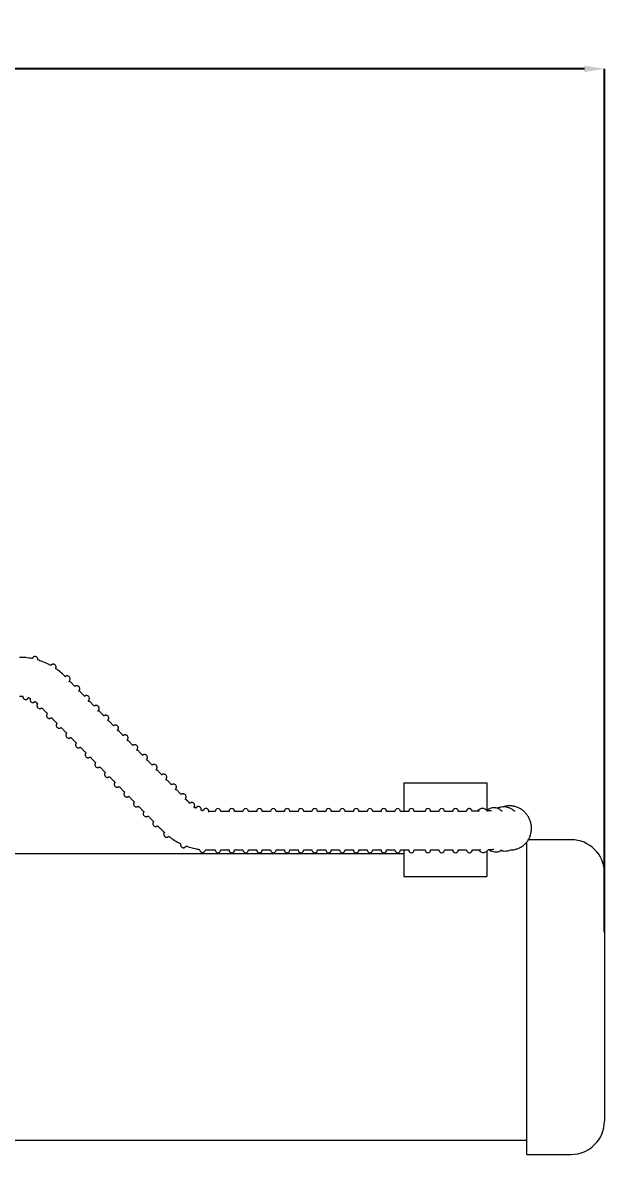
# Model space of a CAD drawing. Header units: inches. Extents: x 1 to 24.4, y 8.6 to 19.7.
# Drawn here: x 8.05 to 12.44, y 11.17 to 19.71 of the extents above; entities that cross this region are included whole.
import ezdxf

# ---------------------------------------------------------------- set-up
doc = ezdxf.new("R2010")
doc.units = ezdxf.units.IN
doc.header["$MEASUREMENT"] = 0
doc.header["$PDSIZE"] = -1
doc.layers.add('DIM', color=1, linetype='Continuous')
doc.styles.add('SLDTEXTSTYLE0', font='ARIAL.TTF', dxfattribs={"width": 0.7})
doc.dimstyles.new('SLDDIMSTYLE0', dxfattribs={"dimtxt": 0.15, "dimasz": 0.15, "dimexe": 0, "dimexo": 0.0625, "dimgap": 0.0375, "dimtad": 0, "dimtih": 1, "dimtoh": 1, "dimdec": 3, "dimlfac": 3, "dimrnd": 1e-09, "dimzin": 12, "dimdsep": 46, "dimtxsty": 'SLDTEXTSTYLE0', "dimsah": 1, "dimcen": 0.09, "dimadec": 0, "dimazin": 0, "dimtfac": 1, "dimtdec": 3, "dimtofl": 0, "dimtmove": 0, "dimatfit": 3, "dimfxl": 0, "dimtolj": 1, "dimtzin": 12, "dimarcsym": 0})

# ---------------------------------------------------------------- blocks, each defined once
blk = doc.blocks.new('*D7')
at = {"color": 0, "linetype": 'ByBlock', "lineweight": -2}
for p, q in [((1.9928, 15.1595), (1.9928, 19.3586)), ((2.1428, 19.3586), (6.9403, 19.3586)), ((12.2894, 19.3586), (7.4919, 19.3586)), ((12.4394, 12.8439), (12.4394, 19.3586))]:
    blk.add_line(p, q, dxfattribs=at)
at = {"color": 0, "linetype": 'ByBlock'}
for points in [[(1.9928, 19.3586), (2.1428, 19.3336), (2.1428, 19.3836)], [(12.4394, 19.3586), (12.2894, 19.3336), (12.2894, 19.3836)]]:
    blk.add_solid(points, dxfattribs=at)
at = {"layer": 'DEFPOINTS', "color": 0, "linetype": 'ByBlock'}
for p in [(1.9928, 15.097), (12.4394, 12.7814)]:
    blk.add_point(p, dxfattribs=at)
at = {"color": 0, "linetype": 'ByBlock', "insert": (7.2161, 19.3586), "char_height": 0.15, "attachment_point": 5, "style": 'SLDTEXTSTYLE0'}
blk.add_mtext('31 5/16\\PMAX.', dxfattribs=at)

msp = doc.modelspace()

# ---------------------------------------------------------------- linework, layer by layer
at = {"color": 7, "linetype": 'Continuous', "lineweight": 15}
for p, q in [((10.927703, 13.970914), (11.552703, 13.970914)), ((10.927703, 13.970914), (10.927703, 13.883758)), ((11.552703, 13.970914), (11.552703, 13.883758)), ((10.927703, 13.883758), (10.927703, 13.870476)), ((10.927703, 13.870476), (10.927703, 13.754699)), ((11.552703, 13.883758), (11.552703, 13.870476)), ((11.552703, 13.870476), (11.552703, 13.760067)), ((11.856036, 11.165849), (11.856036, 13.525161)), ((10.927703, 13.463032), (10.927703, 13.263416)), ((11.552703, 13.453661), (11.552703, 13.263416)), ((10.927703, 13.263416), (11.552703, 13.263416)), ((12.43937, 13.290849), (12.43937, 11.415849))]:
    msp.add_line(p, q, dxfattribs=at)
for centre, radius, start, end in [((9.526513, 13.754699), 0.020833, 0, 180), ((9.63068, 13.754699), 0.020833, 0, 180), ((9.734846, 13.754699), 0.020833, 0, 180), ((9.839013, 13.754699), 0.020833, 0, 180), ((9.94318, 13.754699), 0.020833, 0, 180), ((10.047346, 13.754699), 0.020833, 0, 180), ((10.151513, 13.754699), 0.020833, 0, 180), ((10.25568, 13.754699), 0.020833, 0, 180), ((10.359846, 13.754699), 0.020833, 0, 180), ((10.464013, 13.754699), 0.020833, 0, 180), ((10.56818, 13.754699), 0.020833, 0, 180), ((10.672346, 13.754699), 0.020833, 0, 180), ((10.776513, 13.754699), 0.020833, 0, 180), ((10.88068, 13.754699), 0.020833, 0, 180), ((10.984846, 13.754699), 0.020833, 0, 180), ((11.108903, 13.754699), 0.020833, 0, 180), ((11.21307, 13.754699), 0.020833, 0, 180), ((11.317236, 13.754699), 0.020833, 0, 180), ((12.18937, 13.290849), 0.25, 0, 90), ((9.526513, 13.463032), 0.020833, 180, 0), ((9.63068, 13.463032), 0.020833, 180, 0), ((9.734846, 13.463032), 0.020833, 180, 0), ((9.839013, 13.463032), 0.020833, 180, 0), ((9.94318, 13.463032), 0.020833, 180, 0), ((10.047346, 13.463032), 0.020833, 180, 0), ((10.151513, 13.463032), 0.020833, 180, 0), ((10.25568, 13.463032), 0.020833, 180, 0), ((10.359846, 13.463032), 0.020833, 180, 0), ((10.464013, 13.463032), 0.020833, 180, 0), ((10.56818, 13.463032), 0.020833, 180, 0), ((10.672346, 13.463032), 0.020833, 180, 0), ((10.776513, 13.463032), 0.020833, 180, 0), ((10.88068, 13.463032), 0.020833, 180, 0), ((10.984846, 13.463032), 0.020833, 180, 0), ((11.108903, 13.463032), 0.020833, 180, 0), ((11.21307, 13.463032), 0.020833, 180, 0), ((11.317236, 13.463032), 0.020833, 180, 0), ((12.18937, 11.415849), 0.25, 270, 0)]:
    msp.add_arc(centre, radius, start, end, dxfattribs=at)
for points, knots in [([(8.127023, 14.907105), (8.117834, 14.908821), (8.09404, 14.913264), (8.061684, 14.916425), (8.038603, 14.916794), (8.030379, 14.916926)], [0, 0, 0, 0, 0.28821705, 0.74637914, 1, 1, 1, 1]), ([(8.1673, 14.897203), (8.167415, 14.89804), (8.16762, 14.899547), (8.167767, 14.902043), (8.167531, 14.905698), (8.166368, 14.91037), (8.16343, 14.915715), (8.158179, 14.920566), (8.151087, 14.923488), (8.143765, 14.923637), (8.137685, 14.921677), (8.133358, 14.91885), (8.130499, 14.915906), (8.128784, 14.913453), (8.12763, 14.911364), (8.126868, 14.909697), (8.126472, 14.908626), (8.126277, 14.9081)], [0, 0, 0, 0, 0.10357354, 0.1863409, 0.23858666, 0.29224515, 0.3611271, 0.43850503, 0.52092732, 0.60441628, 0.67059337, 0.72688408, 0.77539845, 0.81701116, 0.86137845, 0.93192504, 1, 1, 1, 1]), ([(8.266577, 14.854831), (8.258358, 14.859281), (8.237081, 14.870799), (8.203598, 14.885361), (8.177804, 14.893612), (8.166159, 14.897338)], [0, 0, 0, 0, 0.25665505, 0.66440942, 1, 1, 1, 1]), ([(8.303004, 14.834218), (8.303344, 14.835139), (8.30406, 14.83708), (8.304911, 14.84082), (8.30508, 14.846623), (8.303326, 14.853337), (8.298932, 14.859719), (8.292256, 14.864183), (8.285003, 14.865764), (8.278722, 14.865085), (8.273996, 14.863277), (8.270483, 14.861095), (8.26757, 14.858609), (8.265974, 14.857112), (8.264896, 14.855811), (8.264841, 14.855746)], [0, 0, 0, 0, 0.088786906, 0.187128822, 0.262748215, 0.338952038, 0.42236416, 0.50836693, 0.58925102, 0.656725029, 0.718657751, 0.781338265, 0.865064246, 0.993205364, 1, 1, 1, 1]), ([(8.372656, 14.773472), (8.365988, 14.780021), (8.348735, 14.796965), (8.324547, 14.816864), (8.306627, 14.829455), (8.300848, 14.833515)], [0, 0, 0, 0, 0.29912859, 0.77401106, 1, 1, 1, 1]), ([(8.40218, 14.73452), (8.402561, 14.735011), (8.405254, 14.738488), (8.407333, 14.741892), (8.410004, 14.747877), (8.411296, 14.753865), (8.410657, 14.761397), (8.40692, 14.768929), (8.400571, 14.77438), (8.39348, 14.776834), (8.387258, 14.776975), (8.382257, 14.775898), (8.378022, 14.774119), (8.375681, 14.772972), (8.374186, 14.77195), (8.374165, 14.771936)], [0, 0, 0, 0, 0.03355987, 0.23753104, 0.32374646, 0.39500491, 0.46725834, 0.54325729, 0.61992603, 0.68825249, 0.74908734, 0.81085033, 0.88871337, 0.99840789, 1, 1, 1, 1]), ([(8.475035, 14.660353), (8.475416, 14.660844), (8.478109, 14.664321), (8.480188, 14.667725), (8.482859, 14.67371), (8.484151, 14.679698), (8.483512, 14.68723), (8.479776, 14.694762), (8.473426, 14.700213), (8.466335, 14.702666), (8.460113, 14.702811), (8.455111, 14.701719), (8.451194, 14.700143), (8.449015, 14.698892), (8.44784, 14.698218)], [0, 0, 0, 0, 0.03424827, 0.24240342, 0.33038735, 0.4031075, 0.47684287, 0.55439813, 0.63264318, 0.70236958, 0.76445232, 0.8274848, 0.90694501, 1, 1, 1, 1]), ([(8.030379, 14.625259), (8.034056, 14.625232), (8.042586, 14.625169), (8.05101, 14.623817), (8.055802, 14.623047)], [0, 0, 0, 0, 0.431127575, 1, 1, 1, 1]), ([(8.055179, 14.621285), (8.05515, 14.62074), (8.055092, 14.619629), (8.055312, 14.616488), (8.056496, 14.611809), (8.059472, 14.606453), (8.064759, 14.601627), (8.071865, 14.59875), (8.079169, 14.598641), (8.085221, 14.60062), (8.089525, 14.603453), (8.092364, 14.606394), (8.094068, 14.608838), (8.09522, 14.610928), (8.095798, 14.61222), (8.096134, 14.613026), (8.096223, 14.613245)], [0, 0, 0, 0, 0.034499547, 0.070300444, 0.107031455, 0.154095099, 0.206931248, 0.26313018, 0.319804059, 0.364786399, 0.40307585, 0.43606639, 0.464390787, 0.494748274, 0.543300383, 0.561906985, 0.561906985, 0.561906985, 0.561906985]), ([(8.54789, 14.586186), (8.54827, 14.586677), (8.550964, 14.590154), (8.553043, 14.593558), (8.555714, 14.599544), (8.557006, 14.605531), (8.556367, 14.613063), (8.55263, 14.620595), (8.546281, 14.626046), (8.53919, 14.628499), (8.532968, 14.628644), (8.527966, 14.627552), (8.524049, 14.625976), (8.52187, 14.624725), (8.520695, 14.624051)], [0, 0, 0, 0, 0.03424829, 0.24240041, 0.33038439, 0.40310721, 0.47684262, 0.55439776, 0.63264298, 0.70236942, 0.76445219, 0.8274847, 0.90694496, 1, 1, 1, 1]), ([(8.54789, 14.586186), (8.54827, 14.586677), (8.550964, 14.590154), (8.553043, 14.593558), (8.555714, 14.599543), (8.557006, 14.605531), (8.556367, 14.613063), (8.552631, 14.620595), (8.546281, 14.626046), (8.53919, 14.628499), (8.532968, 14.628644), (8.527966, 14.627552), (8.524049, 14.625976), (8.52187, 14.624725), (8.520695, 14.624051)], [0, 0, 0, 0, 0.03424831, 0.2424035, 0.33038746, 0.40310771, 0.47684507, 0.55440019, 0.63264402, 0.702372, 0.76445476, 0.82748471, 0.90694495, 1, 1, 1, 1]), ([(8.10998, 14.604684), (8.109743, 14.60391), (8.109178, 14.60206), (8.108565, 14.597484), (8.109516, 14.590685), (8.112841, 14.584028), (8.118885, 14.578542), (8.126273, 14.575885), (8.133114, 14.575929), (8.138357, 14.577463), (8.142204, 14.57956), (8.145208, 14.581863), (8.146705, 14.583306), (8.147561, 14.584183)], [0, 0, 0, 0, 0.02852155, 0.068185869, 0.098724804, 0.132791514, 0.168731237, 0.205847735, 0.235610699, 0.262168981, 0.287858876, 0.318348933, 0.363849252, 0.363849252, 0.363849252, 0.363849252]), ([(8.166907, 14.568416), (8.165766, 14.566776), (8.163911, 14.56411), (8.161885, 14.559277), (8.160596, 14.553315), (8.161277, 14.545766), (8.165053, 14.538247), (8.171426, 14.532833), (8.178514, 14.530417), (8.184718, 14.530295), (8.189707, 14.531396), (8.193818, 14.533067), (8.196158, 14.534419), (8.197496, 14.535192)], [0, 0, 0, 0, 0.15117502, 0.24560033, 0.32604113, 0.40750134, 0.49316349, 0.57953316, 0.65633329, 0.72482944, 0.79451034, 0.8825119, 1, 1, 1, 1]), ([(8.620745, 14.512019), (8.621125, 14.51251), (8.623819, 14.515987), (8.625898, 14.519391), (8.628569, 14.525376), (8.629861, 14.531364), (8.629222, 14.538896), (8.625486, 14.546428), (8.619136, 14.551879), (8.612045, 14.554332), (8.605823, 14.554477), (8.600821, 14.553385), (8.596904, 14.551809), (8.594725, 14.550558), (8.59355, 14.549884)], [0, 0, 0, 0, 0.03424831, 0.2424035, 0.33038746, 0.40310771, 0.47684507, 0.55440019, 0.63264402, 0.702372, 0.76445476, 0.82748471, 0.90694495, 1, 1, 1, 1]), ([(8.239762, 14.494249), (8.238621, 14.492609), (8.236766, 14.489943), (8.23474, 14.48511), (8.233451, 14.479148), (8.234132, 14.471599), (8.237908, 14.46408), (8.244281, 14.458666), (8.251369, 14.45625), (8.257573, 14.456128), (8.262562, 14.457229), (8.266673, 14.4589), (8.269013, 14.460252), (8.270351, 14.461025)], [0, 0, 0, 0, 0.15117504, 0.24560043, 0.32604124, 0.40750147, 0.49316364, 0.57953479, 0.65633321, 0.72482938, 0.79451028, 0.88251186, 1, 1, 1, 1]), ([(8.6936, 14.437852), (8.69398, 14.438343), (8.696673, 14.44182), (8.698753, 14.445224), (8.701424, 14.451209), (8.702716, 14.457197), (8.702077, 14.464729), (8.69834, 14.472261), (8.691991, 14.477712), (8.6849, 14.480165), (8.678678, 14.48031), (8.673676, 14.479218), (8.669759, 14.477642), (8.66758, 14.476391), (8.666405, 14.475717)], [0, 0, 0, 0, 0.03424831, 0.2424035, 0.33038746, 0.40310771, 0.47684507, 0.55440019, 0.63264402, 0.702372, 0.76445476, 0.82748471, 0.90694495, 1, 1, 1, 1]), ([(8.312617, 14.420082), (8.311476, 14.418442), (8.309621, 14.415776), (8.307595, 14.410944), (8.306306, 14.404981), (8.306986, 14.397431), (8.310763, 14.389913), (8.317136, 14.384499), (8.324224, 14.382083), (8.330428, 14.381961), (8.335417, 14.383062), (8.339528, 14.384732), (8.341868, 14.386085), (8.343206, 14.386858)], [0, 0, 0, 0, 0.15117849, 0.24560392, 0.326042, 0.40750226, 0.49316594, 0.57953457, 0.65633303, 0.72483213, 0.7945136, 0.88251522, 1, 1, 1, 1]), ([(8.766455, 14.363685), (8.766835, 14.364176), (8.769528, 14.367653), (8.771608, 14.371057), (8.774279, 14.377042), (8.775571, 14.38303), (8.774931, 14.390562), (8.771195, 14.398094), (8.764846, 14.403545), (8.757755, 14.405998), (8.751533, 14.406143), (8.746531, 14.405051), (8.742613, 14.403475), (8.740435, 14.402224), (8.73926, 14.40155)], [0, 0, 0, 0, 0.03424831, 0.24240362, 0.33038761, 0.40310785, 0.47684339, 0.55440001, 0.63264386, 0.70237188, 0.76445467, 0.82748464, 0.90694491, 1, 1, 1, 1]), ([(8.385472, 14.345915), (8.384331, 14.344275), (8.382476, 14.341609), (8.38045, 14.336777), (8.379161, 14.330814), (8.379841, 14.323265), (8.383618, 14.315746), (8.389991, 14.310332), (8.397079, 14.307916), (8.403283, 14.307794), (8.408272, 14.308895), (8.412383, 14.310565), (8.414723, 14.311918), (8.41606, 14.312691)], [0, 0, 0, 0, 0.15117857, 0.24560404, 0.32604218, 0.40750454, 0.49316825, 0.57953546, 0.65633568, 0.72483482, 0.79451349, 0.88251515, 1, 1, 1, 1]), ([(8.458327, 14.271748), (8.457186, 14.270108), (8.455331, 14.267442), (8.453305, 14.262609), (8.452016, 14.256647), (8.452696, 14.249097), (8.456473, 14.241579), (8.462846, 14.236165), (8.469934, 14.233749), (8.476138, 14.233627), (8.481127, 14.234728), (8.485238, 14.236398), (8.487578, 14.237751), (8.488915, 14.238524)], [0, 0, 0, 0, 0.15117559, 0.24560131, 0.32604242, 0.40750294, 0.49316689, 0.57953434, 0.65633477, 0.72483409, 0.79451294, 0.88251485, 1, 1, 1, 1]), ([(8.83931, 14.289518), (8.83969, 14.290009), (8.842383, 14.293486), (8.844463, 14.29689), (8.847134, 14.302875), (8.848426, 14.308863), (8.847786, 14.316395), (8.84405, 14.323927), (8.837701, 14.329378), (8.83061, 14.331831), (8.824388, 14.331976), (8.819386, 14.330884), (8.815468, 14.329308), (8.81329, 14.328057), (8.812115, 14.327383)], [0, 0, 0, 0, 0.03424831, 0.24240353, 0.33038749, 0.40310771, 0.47684322, 0.55439839, 0.63264353, 0.70236997, 0.76445009, 0.8274847, 0.90694495, 1, 1, 1, 1]), ([(8.531182, 14.197581), (8.53004, 14.195941), (8.528186, 14.193275), (8.526159, 14.188442), (8.524871, 14.18248), (8.525551, 14.17493), (8.529328, 14.167412), (8.535701, 14.161998), (8.542789, 14.159582), (8.548993, 14.15946), (8.553982, 14.160561), (8.558093, 14.162231), (8.560433, 14.163584), (8.56177, 14.164357)], [0, 0, 0, 0, 0.15117507, 0.24560048, 0.3260413, 0.40750155, 0.49316525, 0.57953238, 0.65633254, 0.72483163, 0.79451024, 0.88251183, 1, 1, 1, 1]), ([(8.912165, 14.215351), (8.912545, 14.215842), (8.915238, 14.219319), (8.917318, 14.222723), (8.919989, 14.228709), (8.921281, 14.234696), (8.920641, 14.242228), (8.916905, 14.24976), (8.910556, 14.255211), (8.903465, 14.257664), (8.897243, 14.257809), (8.892241, 14.256717), (8.888323, 14.255141), (8.886145, 14.25389), (8.88497, 14.253216)], [0, 0, 0, 0, 0.03424835, 0.24240061, 0.33038464, 0.40310736, 0.47684294, 0.55439812, 0.63264332, 0.7023698, 0.76444996, 0.8274846, 0.90694489, 1, 1, 1, 1]), ([(8.98502, 14.141184), (8.9854, 14.141675), (8.988093, 14.145151), (8.990173, 14.148556), (8.992844, 14.154541), (8.994136, 14.160529), (8.993496, 14.168061), (8.98976, 14.175593), (8.983411, 14.181044), (8.97632, 14.183497), (8.970098, 14.183642), (8.965095, 14.18255), (8.961178, 14.180974), (8.959, 14.179723), (8.957825, 14.179049)], [0, 0, 0, 0, 0.03425118, 0.24240283, 0.3303866, 0.40310668, 0.47684387, 0.55439882, 0.63264247, 0.70237029, 0.76445027, 0.82748217, 0.90694516, 1, 1, 1, 1]), ([(8.604037, 14.123414), (8.602895, 14.121774), (8.601041, 14.119108), (8.599014, 14.114275), (8.597726, 14.108313), (8.598406, 14.100763), (8.602183, 14.093245), (8.608555, 14.087831), (8.615644, 14.085415), (8.621848, 14.085293), (8.626837, 14.086394), (8.630948, 14.088064), (8.633287, 14.089417), (8.634625, 14.09019)], [0, 0, 0, 0, 0.15117511, 0.24560059, 0.32604144, 0.4075017, 0.49316533, 0.57953402, 0.65633248, 0.72483158, 0.79451021, 0.88251185, 1, 1, 1, 1]), ([(9.057875, 14.067017), (9.058255, 14.067508), (9.060948, 14.070985), (9.063028, 14.074389), (9.065699, 14.080374), (9.066991, 14.086362), (9.066351, 14.093894), (9.062615, 14.101426), (9.056265, 14.106877), (9.049175, 14.10933), (9.042953, 14.109475), (9.037951, 14.108383), (9.034033, 14.106807), (9.031855, 14.105556), (9.03068, 14.104882)], [0, 0, 0, 0, 0.03424833, 0.24240382, 0.33038789, 0.40310815, 0.47684551, 0.5544009, 0.63264475, 0.70237282, 0.76445301, 0.82748303, 0.90694486, 1, 1, 1, 1]), ([(8.676892, 14.049247), (8.67575, 14.047607), (8.673896, 14.044941), (8.671869, 14.040108), (8.670581, 14.034146), (8.671261, 14.026596), (8.675038, 14.019078), (8.68141, 14.013664), (8.688499, 14.011248), (8.694703, 14.011126), (8.699692, 14.012227), (8.703803, 14.013897), (8.706142, 14.01525), (8.70748, 14.016023)], [0, 0, 0, 0, 0.15117849, 0.24560396, 0.32604205, 0.40750231, 0.49316593, 0.57953461, 0.65633306, 0.72483216, 0.79451362, 0.88251521, 1, 1, 1, 1]), ([(9.13073, 13.99285), (9.13111, 13.993341), (9.133803, 13.996818), (9.135883, 14.000222), (9.138554, 14.006207), (9.139846, 14.012195), (9.139206, 14.019727), (9.13547, 14.027259), (9.12912, 14.03271), (9.12203, 14.035163), (9.115808, 14.035308), (9.110806, 14.034216), (9.106888, 14.03264), (9.10471, 14.031389), (9.103535, 14.030715)], [0, 0, 0, 0, 0.03424838, 0.24240413, 0.33038833, 0.40310885, 0.47684445, 0.55440122, 0.63264532, 0.70237349, 0.76445378, 0.8274839, 0.90694585, 1, 1, 1, 1]), ([(8.749747, 13.97508), (8.748605, 13.973439), (8.746751, 13.970774), (8.744724, 13.965942), (8.743436, 13.959979), (8.744116, 13.952429), (8.747893, 13.944911), (8.754266, 13.939497), (8.761354, 13.937081), (8.767558, 13.936959), (8.772547, 13.93806), (8.776657, 13.93973), (8.778997, 13.941083), (8.780335, 13.941856)], [0, 0, 0, 0, 0.1511787, 0.24560419, 0.32604198, 0.40750405, 0.49316779, 0.57953512, 0.6563354, 0.7248346, 0.79451334, 0.88251505, 1, 1, 1, 1]), ([(9.203585, 13.918683), (9.203965, 13.919174), (9.206659, 13.92265), (9.208737, 13.926055), (9.211409, 13.93204), (9.212701, 13.938028), (9.212061, 13.94556), (9.208325, 13.953092), (9.201976, 13.958543), (9.194885, 13.960996), (9.188663, 13.961141), (9.183661, 13.960049), (9.179743, 13.958473), (9.177565, 13.957222), (9.17639, 13.956548)], [0, 0, 0, 0, 0.034249343, 0.242404155, 0.330388253, 0.403108675, 0.476844186, 0.554399432, 0.632644764, 0.702371297, 0.76445151, 0.827484114, 0.906945971, 1, 1, 1, 1]), ([(8.822602, 13.900913), (8.82146, 13.899273), (8.819606, 13.896607), (8.817579, 13.891774), (8.816291, 13.885812), (8.816971, 13.878262), (8.820748, 13.870744), (8.82712, 13.86533), (8.834209, 13.862914), (8.840412, 13.862792), (8.845402, 13.863893), (8.849512, 13.865563), (8.851852, 13.866916), (8.85319, 13.867689)], [0, 0, 0, 0, 0.15117564, 0.24560161, 0.32604237, 0.40750242, 0.49316639, 0.57953396, 0.65633445, 0.72483383, 0.79451274, 0.88251477, 1, 1, 1, 1]), ([(9.276439, 13.844516), (9.27682, 13.845007), (9.279514, 13.848483), (9.281592, 13.851888), (9.284264, 13.857873), (9.285556, 13.863861), (9.284916, 13.871393), (9.28118, 13.878925), (9.27483, 13.884376), (9.26774, 13.886829), (9.261518, 13.886973), (9.256516, 13.885882), (9.252598, 13.884306), (9.25042, 13.883055), (9.249245, 13.882381)], [0, 0, 0, 0, 0.03424934, 0.24240106, 0.33038515, 0.40310831, 0.47684429, 0.55439953, 0.63264473, 0.70237132, 0.76445153, 0.82748413, 0.90694598, 1, 1, 1, 1]), ([(8.895457, 13.826746), (8.894315, 13.825105), (8.892461, 13.82244), (8.890434, 13.817607), (8.889146, 13.811645), (8.889826, 13.804095), (8.893603, 13.796577), (8.899975, 13.791163), (8.907064, 13.788747), (8.913267, 13.788625), (8.918257, 13.789726), (8.922367, 13.791396), (8.924707, 13.792749), (8.926045, 13.793522)], [0, 0, 0, 0, 0.15117564, 0.24560161, 0.32604237, 0.40750242, 0.49316639, 0.57953396, 0.65633445, 0.72483383, 0.79451274, 0.88251477, 1, 1, 1, 1]), ([(8.968312, 13.752579), (8.96717, 13.750938), (8.965316, 13.748273), (8.963289, 13.74344), (8.962001, 13.737478), (8.962681, 13.729928), (8.966458, 13.72241), (8.97283, 13.716996), (8.979919, 13.71458), (8.986122, 13.714458), (8.991112, 13.715559), (8.995222, 13.717229), (8.997562, 13.718582), (8.9989, 13.719355)], [0, 0, 0, 0, 0.15117517, 0.24560083, 0.32604134, 0.40750113, 0.49316484, 0.5795336, 0.65633213, 0.7248313, 0.79450999, 0.88251166, 1, 1, 1, 1]), ([(9.344487, 13.78299), (9.344798, 13.783473), (9.346234, 13.785706), (9.347645, 13.788631), (9.349444, 13.793069), (9.350556, 13.798778), (9.349921, 13.805962), (9.346441, 13.813252), (9.34026, 13.81883), (9.333064, 13.821459), (9.326587, 13.821607), (9.321499, 13.820408), (9.317472, 13.818586), (9.315054, 13.817166), (9.313673, 13.816103), (9.31334, 13.815847)], [0, 0, 0, 0, 0.03756636, 0.17339698, 0.27386404, 0.35292439, 0.4284175, 0.50913997, 0.591833, 0.66920714, 0.73510898, 0.79833499, 0.86961124, 0.96860983, 1, 1, 1, 1]), ([(9.398868, 13.762619), (9.399048, 13.763264), (9.399506, 13.764907), (9.399916, 13.768059), (9.399532, 13.773953), (9.39719, 13.780239), (9.392555, 13.785912), (9.385748, 13.789827), (9.378397, 13.790913), (9.372067, 13.789726), (9.367411, 13.787457), (9.364217, 13.784957), (9.361958, 13.782563), (9.360733, 13.780993), (9.360145, 13.780068), (9.359993, 13.779829)], [0, 0, 0, 0, 0.0734088, 0.18677622, 0.26957907, 0.34737525, 0.43538878, 0.52797298, 0.61995496, 0.69397286, 0.75873838, 0.81760288, 0.87867758, 0.96862421, 1, 1, 1, 1]), ([(9.456123, 13.749473), (9.456178, 13.750322), (9.456318, 13.752492), (9.456357, 13.753944), (9.456373, 13.755593), (9.456273, 13.757359), (9.455943, 13.759779), (9.454874, 13.763564), (9.452272, 13.768294), (9.447558, 13.772931), (9.440895, 13.776047), (9.433498, 13.776628), (9.42695, 13.774814), (9.42208, 13.771698), (9.418808, 13.768206), (9.416855, 13.765004), (9.415961, 13.762872), (9.415749, 13.762189), (9.415726, 13.762115)], [0, 0, 0, 0, 0.09378311, 0.23967109, 0.31063175, 0.34502171, 0.37595414, 0.4209403, 0.48217749, 0.55774258, 0.64018878, 0.72494384, 0.80220164, 0.8649296, 0.91807617, 0.96237662, 0.99596118, 1, 1, 1, 1]), ([(11.442604, 13.75478), (11.442437, 13.755779), (11.442121, 13.757671), (11.441249, 13.76082), (11.439371, 13.765201), (11.435425, 13.770225), (11.429546, 13.774198), (11.421759, 13.776076), (11.414008, 13.774865), (11.407984, 13.771465), (11.404127, 13.767515), (11.401853, 13.763785), (11.400527, 13.760506), (11.399791, 13.757862), (11.399514, 13.756243), (11.399375, 13.75543)], [0, 0, 0, 0, 0.100049021, 0.189339947, 0.270710683, 0.338601388, 0.416985201, 0.500937318, 0.591751996, 0.662997147, 0.724474718, 0.780630933, 0.837880599, 0.918589012, 1, 1, 1, 1]), ([(11.498821, 13.755833), (11.495199, 13.75574), (11.480238, 13.755357), (11.46108, 13.755029), (11.445497, 13.754891), (11.441711, 13.754857)], [0, 0, 0, 0, 0.19471413, 0.80434449, 1, 1, 1, 1]), ([(11.557625, 13.754699), (11.557511, 13.754852), (11.554258, 13.759183), (11.547783, 13.766263), (11.53679, 13.773646), (11.524533, 13.777555), (11.511652, 13.777238), (11.499771, 13.772671), (11.489844, 13.765427), (11.484655, 13.758808), (11.48203, 13.755461)], [0.770220532, 0.770220532, 0.770220532, 0.770220532, 0.77161909, 0.809817066, 0.842800919, 0.873086583, 0.905834681, 0.936738105, 0.968002013, 1, 1, 1, 1]), ([(11.669336, 13.754699), (11.668151, 13.75582), (11.661652, 13.761726), (11.649158, 13.770712), (11.631124, 13.778632), (11.612679, 13.782037), (11.594539, 13.781041), (11.57738, 13.775777), (11.56324, 13.768296), (11.55565, 13.761354), (11.552703, 13.758658)], [0.74056856, 0.74056856, 0.74056856, 0.74056856, 0.749654224, 0.789765937, 0.829085694, 0.867158746, 0.90406911, 0.940449244, 0.976876536, 1, 1, 1, 1]), ([(11.58757, 13.759477), (11.584574, 13.759297), (11.574202, 13.758674), (11.562873, 13.758163), (11.554818, 13.757799)], [0, 0, 0, 0, 0.28891144, 1, 1, 1, 1]), ([(11.764916, 13.754699), (11.760923, 13.758113), (11.750355, 13.766241), (11.732069, 13.776688), (11.710092, 13.784567), (11.687502, 13.788327), (11.664992, 13.787682), (11.646061, 13.784162), (11.635357, 13.779367), (11.63151, 13.777644)], [0.735608241, 0.735608241, 0.735608241, 0.735608241, 0.763402907, 0.806561186, 0.849457964, 0.892038153, 0.934318781, 0.976395379, 1, 1, 1, 1]), ([(11.734638, 13.464159), (11.738082, 13.464086), (11.749996, 13.463833), (11.770106, 13.467747), (11.794166, 13.475711), (11.816582, 13.487754), (11.836812, 13.503252), (11.854357, 13.521904), (11.868788, 13.543229), (11.879752, 13.566708), (11.886972, 13.591764), (11.890265, 13.617779), (11.889546, 13.644108), (11.884823, 13.670097), (11.876208, 13.695095), (11.863912, 13.718475), (11.848234, 13.739647), (11.82957, 13.758078), (11.808384, 13.773298), (11.78521, 13.784931), (11.760641, 13.79266), (11.735266, 13.796384), (11.709839, 13.795691), (11.689857, 13.792626), (11.67904, 13.788472), (11.676108, 13.787346)], [0, 0, 0, 0, 0.01862373, 0.06442595, 0.11019176, 0.15594009, 0.2016851, 0.24745061, 0.29325262, 0.33910499, 0.38501145, 0.4309718, 0.4769807, 0.52302989, 0.56910881, 0.61520413, 0.66130152, 0.70738488, 0.753442, 0.79945712, 0.84542067, 0.891327, 0.93717366, 0.98297079, 1, 1, 1, 1]), ([(9.041167, 13.678412), (9.040025, 13.676771), (9.038171, 13.674106), (9.036144, 13.669273), (9.034856, 13.663311), (9.035536, 13.655761), (9.039313, 13.648243), (9.045685, 13.642829), (9.052773, 13.640413), (9.058977, 13.640291), (9.063966, 13.641392), (9.068077, 13.643062), (9.070417, 13.644415), (9.071755, 13.645188)], [0, 0, 0, 0, 0.15117935, 0.24560473, 0.32604243, 0.40750215, 0.49316579, 0.57953449, 0.65633295, 0.72483207, 0.79451354, 0.88251515, 1, 1, 1, 1]), ([(9.123106, 13.597216), (9.121903, 13.595237), (9.120072, 13.592223), (9.118247, 13.587408), (9.117127, 13.582043), (9.117626, 13.574958), (9.120929, 13.567627), (9.126999, 13.561893), (9.134201, 13.559096), (9.140756, 13.558843), (9.145909, 13.559997), (9.149989, 13.561781), (9.152996, 13.563622), (9.154921, 13.564997), (9.1558, 13.565659)], [0, 0, 0, 0, 0.068651254, 0.104494931, 0.135529176, 0.165290388, 0.197112049, 0.229808791, 0.260781722, 0.28697398, 0.311958647, 0.339755199, 0.378166191, 0.411060737, 0.411060737, 0.411060737, 0.411060737]), ([(9.153887, 13.567123), (9.161309, 13.561444), (9.180518, 13.546745), (9.211321, 13.527125), (9.235519, 13.514943), (9.246453, 13.509438)], [0, 0, 0, 0, 0.2565897, 0.66407653, 1, 1, 1, 1]), ([(9.244447, 13.507154), (9.244221, 13.506189), (9.243836, 13.504537), (9.243685, 13.500076), (9.2447, 13.494505), (9.247727, 13.488502), (9.253241, 13.483279), (9.260389, 13.480362), (9.267447, 13.480165), (9.2732, 13.481815), (9.277345, 13.484243), (9.280149, 13.486699), (9.282282, 13.489135), (9.283686, 13.491127), (9.284605, 13.492567), (9.284987, 13.493187)], [0, 0, 0, 0, 0.045507844, 0.077932341, 0.106269537, 0.139679341, 0.176229711, 0.213737301, 0.248005867, 0.276458311, 0.301761411, 0.32523625, 0.352053293, 0.396359664, 0.428906553, 0.428906553, 0.428906553, 0.428906553]), ([(9.283489, 13.49372), (9.292297, 13.490591), (9.315102, 13.482491), (9.350438, 13.473264), (9.377202, 13.469086), (9.389285, 13.4672)], [0, 0, 0, 0, 0.25659909, 0.66439698, 1, 1, 1, 1]), ([(9.388582, 13.462677), (9.38861, 13.462404), (9.388701, 13.461511), (9.389347, 13.458474), (9.391309, 13.453895), (9.395422, 13.448919), (9.401565, 13.445154), (9.408951, 13.443683), (9.415966, 13.444853), (9.421424, 13.447739), (9.425125, 13.451169), (9.427464, 13.454544), (9.428749, 13.457357), (9.429345, 13.459184), (9.429584, 13.46009), (9.429648, 13.460388), (9.429661, 13.460452)], [0, 0, 0, 0, 0.02253159, 0.07366993, 0.16018287, 0.2653054, 0.37970694, 0.5007058, 0.61995012, 0.71472276, 0.79449034, 0.86169122, 0.91469591, 0.95279582, 0.98993636, 1, 1, 1, 1]), ([(11.400646, 13.460894), (11.400856, 13.459777), (11.401212, 13.457883), (11.40299, 13.453438), (11.406388, 13.448561), (11.411796, 13.444298), (11.419125, 13.441902), (11.426849, 13.442354), (11.433258, 13.445182), (11.437697, 13.449053), (11.440389, 13.452912), (11.441932, 13.45629), (11.442912, 13.459471), (11.443333, 13.461547), (11.443571, 13.462945), (11.443612, 13.463196)], [0, 0, 0, 0, 0.056103444, 0.095071804, 0.127644394, 0.16544076, 0.206448388, 0.248207666, 0.285521796, 0.31694817, 0.345294813, 0.372679858, 0.407021009, 0.46289603, 0.475060753, 0.475060753, 0.475060753, 0.475060753]), ([(11.442681, 13.463187), (11.447319, 13.463228), (11.464767, 13.463382), (11.486628, 13.463756), (11.503468, 13.464189), (11.507926, 13.464304)], [0, 0, 0, 0, 0.21024955, 0.79098564, 1, 1, 1, 1]), ([(11.491224, 13.463913), (11.491914, 13.46292), (11.495448, 13.457831), (11.503108, 13.451656), (11.514365, 13.445578), (11.526793, 13.443343), (11.539222, 13.445241), (11.550402, 13.450916), (11.557656, 13.457383), (11.56142, 13.461799), (11.562402, 13.463032)], [0, 0, 0, 0, 0.008688728, 0.044545627, 0.07611912, 0.105934256, 0.137617366, 0.168271746, 0.200424094, 0.212295413, 0.212295413, 0.212295413, 0.212295413]), ([(11.564411, 13.466265), (11.574707, 13.466728), (11.589152, 13.467377), (11.60265, 13.468189), (11.606527, 13.468422)], [0, 0, 0, 0, 0.712729211, 1, 1, 1, 1]), ([(11.569653, 13.466518), (11.571044, 13.465355), (11.577799, 13.459705), (11.591357, 13.453471), (11.609663, 13.448479), (11.62798, 13.448261), (11.645501, 13.452206), (11.657698, 13.458059), (11.664054, 13.462187), (11.665288, 13.463032)], [0, 0, 0, 0, 0.010278429, 0.049896619, 0.088363262, 0.125574726, 0.162027893, 0.198358339, 0.207254384, 0.207254384, 0.207254384, 0.207254384]), ([(11.65961, 13.459677), (11.665663, 13.458239), (11.679107, 13.455045), (11.700354, 13.455085), (11.718837, 13.458238), (11.729556, 13.461701), (11.7331, 13.463032)], [0, 0, 0, 0, 0.034667108, 0.077000091, 0.119105432, 0.140383352, 0.140383352, 0.140383352, 0.140383352])]:
    msp.add_open_spline(points, degree=3, knots=knots, dxfattribs=at)
for points in [[(8.375417, 14.770661), (8.372656, 14.773472)], [(8.448272, 14.696494), (8.404559, 14.740994)], [(8.095741, 14.613458), (8.111764, 14.606398)], [(8.521127, 14.622327), (8.477414, 14.666827)], [(8.146797, 14.584861), (8.164584, 14.569081)], [(8.164584, 14.569081), (8.167346, 14.56627)], [(8.196487, 14.536603), (8.240201, 14.492103)], [(8.593982, 14.54816), (8.550269, 14.59266)], [(8.269342, 14.462436), (8.313056, 14.417936)], [(8.666837, 14.473993), (8.623124, 14.518493)], [(8.739692, 14.399826), (8.695979, 14.444326)], [(8.342197, 14.388269), (8.38591, 14.343769)], [(8.812547, 14.325659), (8.768834, 14.370159)], [(8.415052, 14.314102), (8.458765, 14.269602)], [(8.885402, 14.251492), (8.841689, 14.295992)], [(8.487907, 14.239935), (8.53162, 14.195435)], [(8.958257, 14.177325), (8.914544, 14.221825)], [(8.560762, 14.165768), (8.604475, 14.121268)], [(9.031112, 14.103158), (8.987399, 14.147658)], [(8.633617, 14.091601), (8.67733, 14.047101)], [(8.706472, 14.017434), (8.750185, 13.972934)], [(9.103967, 14.028991), (9.060254, 14.073491)], [(8.779327, 13.943267), (8.82304, 13.898767)], [(9.176822, 13.954824), (9.133109, 13.999324)], [(9.249677, 13.880657), (9.205964, 13.925157)], [(8.852182, 13.8691), (8.895895, 13.8246)], [(9.314382, 13.814786), (9.278819, 13.85099)], [(8.925037, 13.794933), (8.96875, 13.750433)], [(9.360359, 13.778823), (9.345662, 13.788284)], [(9.41513, 13.758533), (9.39824, 13.763028)], [(9.50568, 13.754699), (9.456125, 13.754699)], [(9.609846, 13.754699), (9.547346, 13.754699)], [(9.714013, 13.754699), (9.651513, 13.754699)], [(9.81818, 13.754699), (9.75568, 13.754699)], [(9.922347, 13.754699), (9.859847, 13.754699)], [(10.026513, 13.754699), (9.964013, 13.754699)], [(10.13068, 13.754699), (10.06818, 13.754699)], [(10.234847, 13.754699), (10.172347, 13.754699)], [(10.339013, 13.754699), (10.276513, 13.754699)], [(10.44318, 13.754699), (10.38068, 13.754699)], [(10.547346, 13.754699), (10.484846, 13.754699)], [(10.651513, 13.754699), (10.589013, 13.754699)], [(10.75568, 13.754699), (10.69318, 13.754699)], [(10.859846, 13.754699), (10.797346, 13.754699)], [(10.964013, 13.754699), (10.901513, 13.754699)], [(11.088069, 13.754699), (11.00568, 13.754699)], [(11.192237, 13.754699), (11.129736, 13.754699)], [(11.296403, 13.754699), (11.233903, 13.754699)], [(11.400094, 13.754699), (11.338069, 13.754699)], [(8.997892, 13.720766), (9.041605, 13.676266)], [(9.070747, 13.646599), (9.11015, 13.606486)], [(9.11015, 13.606486), (9.123068, 13.593824)], [(12.18937, 13.540849), (11.866622, 13.540849)], [(8.70437, 13.433349), (7.908703, 13.433349)], [(10.927703, 13.433349), (8.70437, 13.433349)], [(9.429884, 13.463561), (9.452427, 13.463032)], [(9.452427, 13.463032), (9.50568, 13.463032)], [(9.547346, 13.463032), (9.609846, 13.463032)], [(9.651513, 13.463032), (9.714013, 13.463032)], [(9.75568, 13.463032), (9.81818, 13.463032)], [(9.859847, 13.463032), (9.922347, 13.463032)], [(9.964013, 13.463032), (10.026513, 13.463032)], [(10.06818, 13.463032), (10.13068, 13.463032)], [(10.172347, 13.463032), (10.234847, 13.463032)], [(10.276513, 13.463032), (10.339013, 13.463032)], [(10.38068, 13.463032), (10.44318, 13.463032)], [(10.484846, 13.463032), (10.547346, 13.463032)], [(10.589013, 13.463032), (10.651513, 13.463032)], [(10.69318, 13.463032), (10.75568, 13.463032)], [(10.797346, 13.463032), (10.859846, 13.463032)], [(10.901513, 13.463032), (10.964013, 13.463032)], [(11.00568, 13.463032), (11.088069, 13.463032)], [(11.129736, 13.463032), (11.192237, 13.463032)], [(11.233903, 13.463032), (11.296403, 13.463032)], [(11.338069, 13.463032), (11.401034, 13.463032)], [(7.908703, 11.273349), (8.70437, 11.273349)], [(8.70437, 11.273349), (11.856036, 11.273349)], [(11.856036, 11.165849), (12.18937, 11.165849)]]:
    msp.add_open_spline(points, degree=1, dxfattribs=at)

# ---------------------------------------------------------------- dimensions: what is measured, and where the dimension line sits
at = {"layer": 'DIM'}
dim = msp.add_linear_dim(base=(12.43937, 19.358555), p1=(1.992833, 15.096953), p2=(12.43937, 12.781377), text='<>\\PMAX.', dimstyle='SLDDIMSTYLE0', override={"dimdec": 4, "dimlunit": 5, "dimfrac": 2}, dxfattribs=at)
dim.commit()
dim.dimension.update_dxf_attribs({"geometry": '*D7', "text_midpoint": (7.216102, 19.358555)})

doc.saveas('drawing.dxf')
